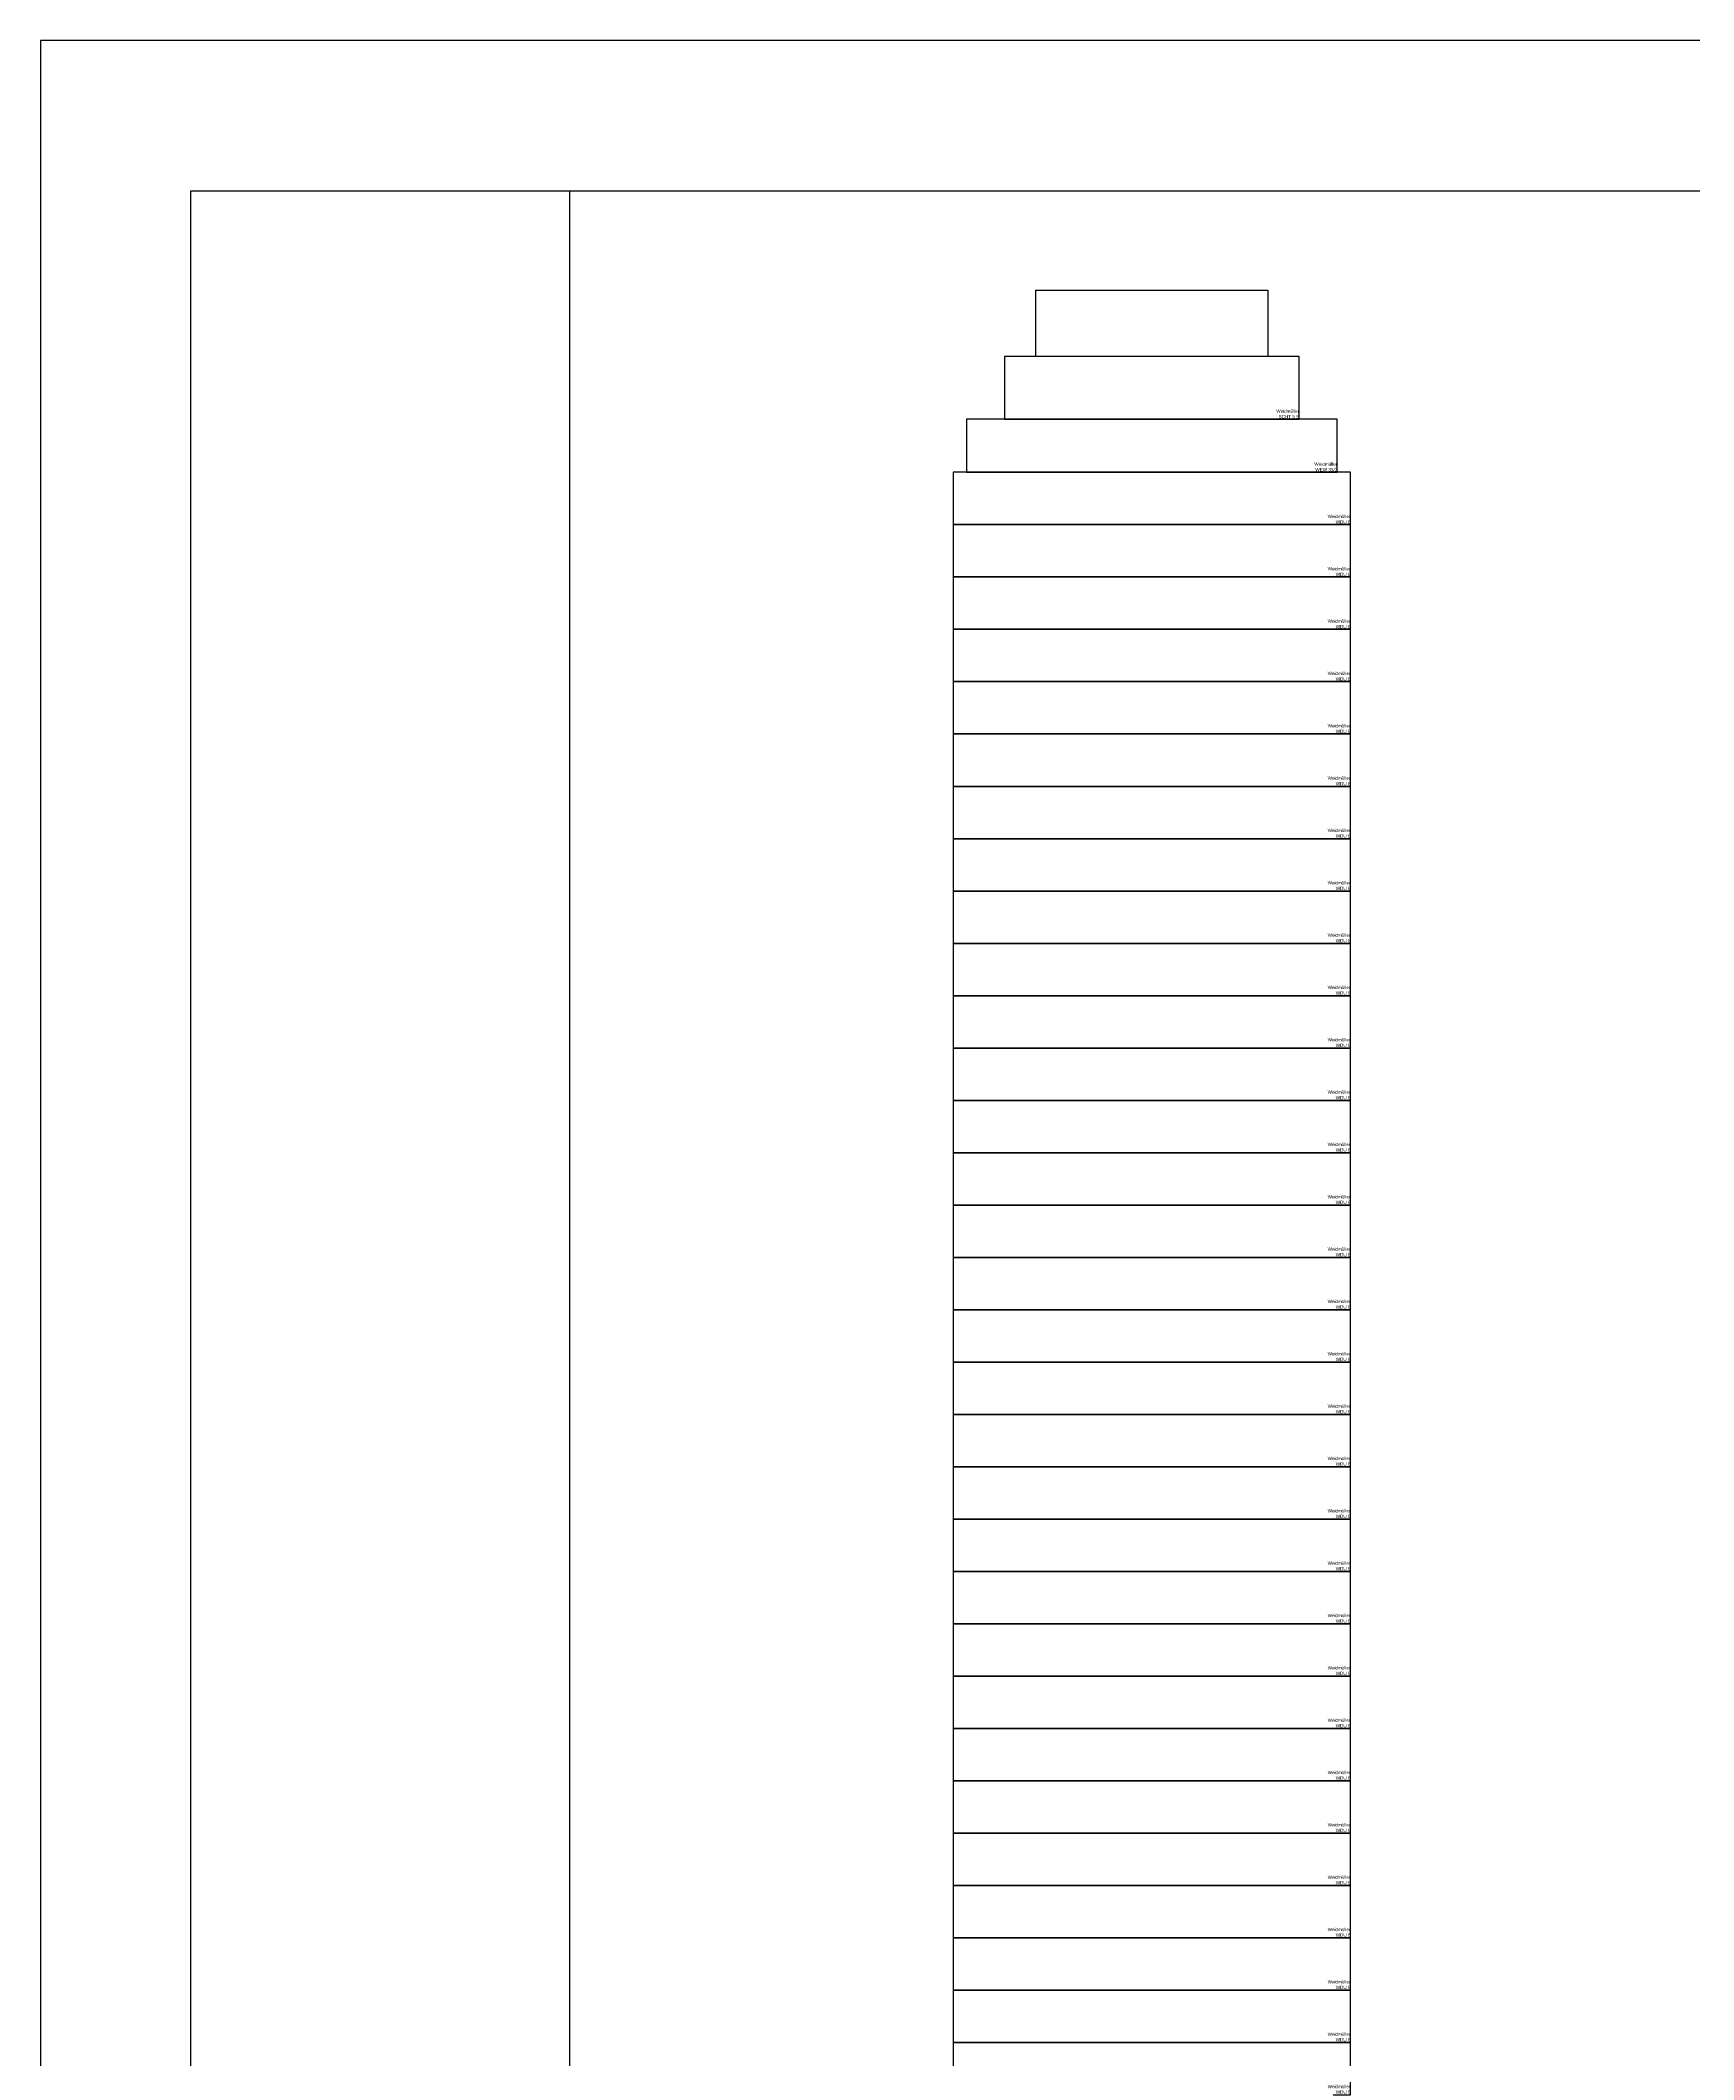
# Model space of a CAD drawing. Extents: x -790 to 844, y 0 to 794.
# Drawn here: x -789.6 to -540, y 304.8 to 609.6 of the extents above; entities that cross this region are included whole.
import ezdxf
from ezdxf.enums import TextEntityAlignment as Align

# ---------------------------------------------------------------- set-up
doc = ezdxf.new("R2010")
doc.units = 0
doc.header["$LTSCALE"] = 10
doc.header["$MEASUREMENT"] = 0
doc.layers.get('Defpoints').update_dxf_attribs({"color": 9})
doc.layers.add('SYMBOL-2', color=2, linetype='Continuous')
doc.layers.add('TERM-7', color=7, linetype='Continuous')
doc.styles.get("Standard").update_dxf_attribs({"font": 'FRAMDCN.TTF'})

# ---------------------------------------------------------------- blocks, each defined once
blk = doc.blocks.new('M-Weidmuller_WEW 35--2')
blk.add_lwpolyline([(-28, -8), (28, -8), (28, 0), (-28, 0)], close=True)
at = {"layer": 'Defpoints'}
for tag, p in [('T_TAG1', (28, -7.16)), ('T_TAG2', (28, -8))]:
    blk.add_attdef(tag, text='', height=0.5, dxfattribs=at).set_placement(p, align=Align.BOTTOM_RIGHT)
blk = doc.blocks.new('M-Weidmuller_SCHT 5 S')
blk.add_lwpolyline([(-22.25, -9.5), (22.25, -9.5), (22.25, 0), (-22.25, 0)], close=True)
at = {"layer": 'Defpoints'}
for tag, p in [('T_TAG1', (22.25, -8.66)), ('T_TAG2', (22.25, -9.5))]:
    blk.add_attdef(tag, text='', height=0.5, dxfattribs=at).set_placement(p, align=Align.BOTTOM_RIGHT)
blk = doc.blocks.new('M-Weidmuller_WDU 6')
blk.add_lwpolyline([(-30, -7.9), (30, -7.9), (30, 0), (-30, 0)], close=True)
at = {"layer": 'Defpoints'}
for tag, p in [('T_TAG1', (30, -7.06)), ('T_TAG2', (30, -7.9))]:
    blk.add_attdef(tag, text='', height=0.5, dxfattribs=at).set_placement(p, align=Align.BOTTOM_RIGHT)
blk = doc.blocks.new('*U25')
at = {"layer": 'TERM-7'}
blk.add_blockref('M-Weidmuller_WDU 6', (0, 3.95), dxfattribs=at).add_auto_attribs({'T_TAG1': 'Weidmüller', 'T_TAG2': 'WDU 6'})
blk = doc.blocks.new('*U26')
at = {"layer": 'TERM-7', "color": 0, "linetype": 'ByBlock', "lineweight": -2, "transparency": 16777216}
for p in [(0, 0), (0, -7.9), (0, -15.8), (0, -23.7), (0, -31.6), (0, -39.5), (0, -47.4), (0, -55.3), (0, -63.2), (0, -71.1), (0, -79), (0, -86.9), (0, -94.8), (0, -102.7), (0, -110.6), (0, -118.5), (0, -126.4), (0, -134.3), (0, -142.2), (0, -150.1), (0, -158), (0, -165.9), (0, -173.8), (0, -181.7), (0, -189.6), (0, -197.5), (0, -205.4), (0, -213.3), (0, -221.2), (0, -229.1), (0, -237)]:
    blk.add_blockref('*U25', p, dxfattribs=at)

msp = doc.modelspace()

# ---------------------------------------------------------------- linework, layer by layer
at = {"layer": 'SYMBOL-2', "color": 7}
msp.add_lwpolyline([(-789.6, 609.6), (-789.6, 0), (-180, 0), (-180, 609.6), (-789.6, 609.6)], dxfattribs=at)
at = {"layer": 'SYMBOL-2'}
for points in [[(-766.9, 586.9), (-202.7, 586.9), (-202.7, 22.7), (-766.9, 22.7)], [(-709.7, 22.7), (-766.9, 22.7), (-766.9, 586.9), (-709.7, 586.9)]]:
    msp.add_lwpolyline(points, close=True, dxfattribs=at)
at = {"layer": 'TERM-7'}
msp.add_lwpolyline([(-639.29, 561.9), (-639.29, 571.9), (-604.29, 571.9), (-604.29, 561.9)], dxfattribs=at)

# ---------------------------------------------------------------- block references
for name, p, values in [('M-Weidmuller_SCHT 5 S', (-621.79, 561.9), {'T_TAG1': 'Weidmüller', 'T_TAG2': 'SCHT 5 S'}), ('M-Weidmuller_WEW 35--2', (-621.79, 552.4), {'T_TAG1': 'Weidmüller', 'T_TAG2': 'WEW 35/2'})]:
    msp.add_blockref(name, p, dxfattribs=at).add_auto_attribs(values)
msp.add_blockref('*U26', (-621.79, 540.45), dxfattribs=at)

doc.saveas('drawing.dxf')
